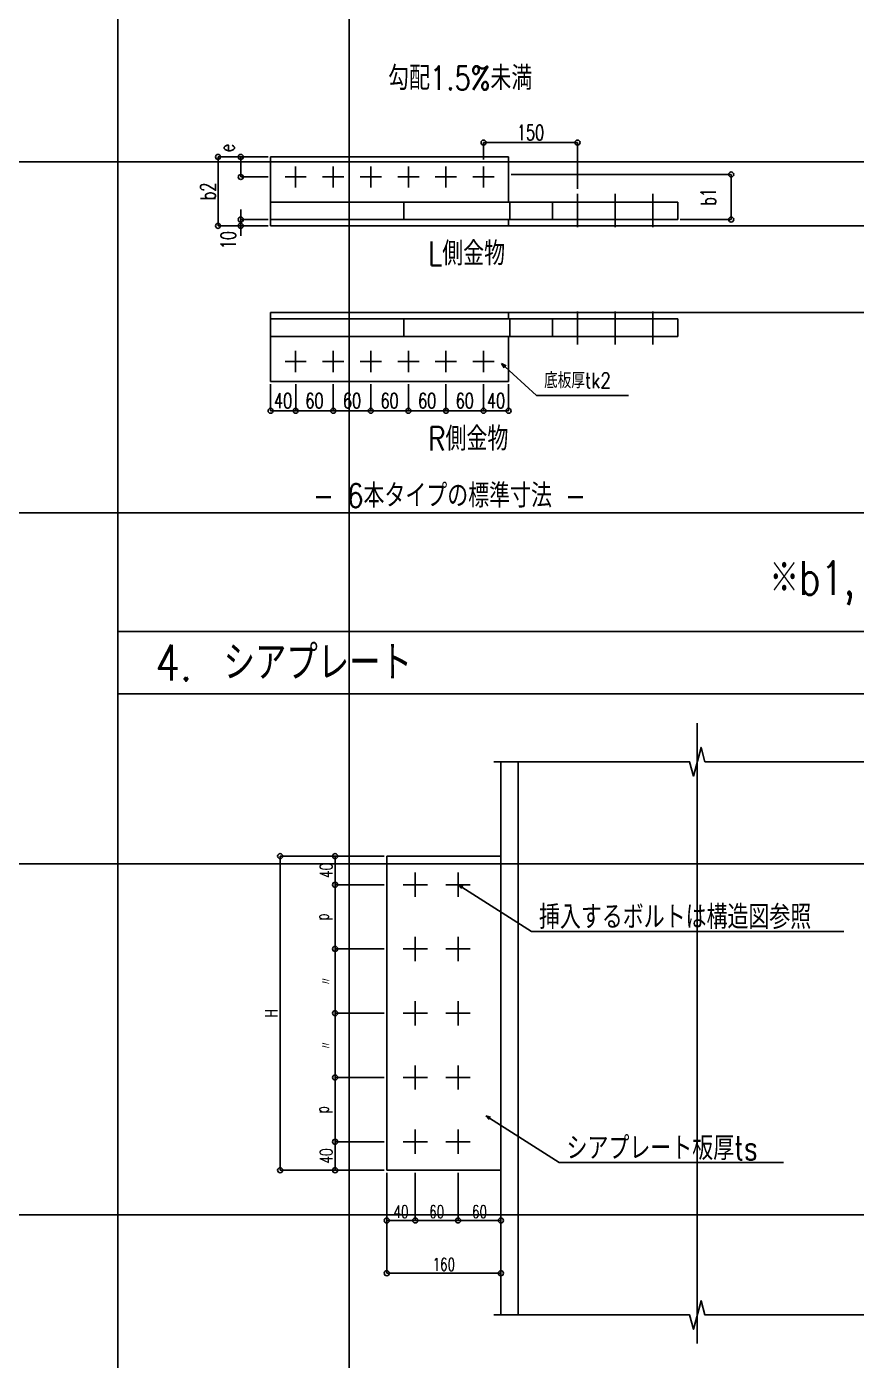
# Model space of a CAD drawing. Extents: x -668440 to 1010955, y -1678500 to 210463.
# Drawn here: x 352824 to 384144, y -102990 to -52649 of the extents above; entities that cross this region are included whole.
import ezdxf
from ezdxf.enums import TextEntityAlignment as Align

# ---------------------------------------------------------------- set-up
doc = ezdxf.new("R2010")
doc.units = 0
doc.header["$MEASUREMENT"] = 0
doc.layers.get('0').update_dxf_attribs({"color": 3, "linetype": 'CONTINUOUS'})
doc.layers.get('Defpoints').update_dxf_attribs({"color": 251, "linetype": 'CONTINUOUS'})
doc.layers.add('99_レイアウト枠', color=251, linetype='CONTINUOUS', plot=False)
doc.layers.add('s小梁', color=7, linetype='CONTINUOUS')
doc.layers.add('注記', color=3, linetype='CONTINUOUS')
doc.styles.add('S000', font='simplex.shx', dxfattribs={"width": 0.7, "bigfont": 'extfont2.shx'})
doc.styles.add('S020', font='simplex.shx', dxfattribs={"width": 0.8, "height": 100, "bigfont": 'extfont2.shx'})
doc.dimstyles.new('S030', dxfattribs={"dimscale": 30, "dimtxt": 2.5, "dimasz": 1, "dimexe": 0, "dimexo": 0.5, "dimgap": 0.5, "dimtad": 1, "dimdec": 0, "dimzin": 0, "dimdsep": 46, "dimtxsty": 'S000', "dimblk": 'ORIGIN', "dimcen": 1, "dimclrd": 256, "dimclre": 256, "dimclrt": 6, "dimadec": 0, "dimazin": 0, "dimtfac": 1, "dimtdec": 0, "dimtix": 1, "dimtmove": 2, "dimatfit": 3, "dimldrblk": 'OPEN30', "dimfxl": 1, "dimtolj": 1, "dimtzin": 0, "dimlwd": -1, "dimlwe": -1, "dimarcsym": 0})

# ---------------------------------------------------------------- blocks, each defined once
blk = doc.blocks.new('_ORIGIN')
at = {"color": 0, "linetype": 'ByBlock', "lineweight": -2}
blk.add_line((0, 0), (-1, 0), dxfattribs=at)
blk.add_circle((0, 0), 0.5, dxfattribs=at)
blk = doc.blocks.new('*D9010')
at = {"layer": 'Defpoints', "color": 0}
for p in [(786785.2, 4581.2), (786606.4, 4543.7), (786785.2, 4543.7)]:
    blk.add_point(p, dxfattribs=at)
at = {"layer": '注記'}
for p, q in [((786606.4, 4611.2), (786606.4, 4641.2)), ((786770.2, 4581.2), (786606.4, 4581.2)), ((786606.4, 4581.2), (786606.4, 4543.7)), ((786770.2, 4543.7), (786606.4, 4543.7)), ((786606.4, 4513.7), (786606.4, 4483.7))]:
    blk.add_line(p, q, dxfattribs=at)
at = {"layer": '注記', "linetype": 'ByBlock', "xscale": 30, "yscale": 30, "zscale": 30}
for p, rotation in [((786606.4, 4581.2), 270), ((786606.4, 4543.7), 90)]:
    blk.add_blockref('_ORIGIN', p, dxfattribs=dict(at, rotation=rotation))
at = {"layer": '注記', "insert": (786531.9, 4458.9), "char_height": 90, "attachment_point": 5, "rotation": 90, "style": 'S000'}
blk.add_mtext('\\A1;10', dxfattribs=at)
blk = doc.blocks.new('_Open30')
at = {"color": 0, "linetype": 'ByBlock', "lineweight": -2}
for p, q in [((-1, 0.27), (0, 0)), ((0, 0), (-1, -0.27)), ((0, 0), (-1, 0))]:
    blk.add_line(p, q, dxfattribs=at)
blk = doc.blocks.new('*D9011')
at = {"layer": 'Defpoints', "color": 0}
for p in [(786470.7, 4955.8), (786785.2, 4955.8), (786785.2, 4543.7)]:
    blk.add_point(p, dxfattribs=at)
at = {"layer": '注記'}
for p, q in [((786770.2, 4955.8), (786470.7, 4955.8)), ((786470.7, 4573.7), (786470.7, 4925.8)), ((786770.2, 4543.7), (786470.7, 4543.7))]:
    blk.add_line(p, q, dxfattribs=at)
at = {"layer": '注記', "linetype": 'ByBlock', "xscale": 30, "yscale": 30, "zscale": 30}
for p, rotation in [((786470.7, 4955.8), 90), ((786470.7, 4543.7), 270)]:
    blk.add_blockref('_ORIGIN', p, dxfattribs=dict(at, rotation=rotation))
at = {"layer": '注記', "insert": (786410.7, 4749.8), "char_height": 90, "attachment_point": 5, "rotation": 90, "style": 'S000'}
blk.add_mtext('\\A1;b2', dxfattribs=at)
blk = doc.blocks.new('*D9012')
at = {"layer": 'Defpoints', "color": 0}
for p in [(786785.2, 4955.8), (786606.4, 4835.9), (786785.2, 4835.9)]:
    blk.add_point(p, dxfattribs=at)
at = {"layer": '注記'}
for p, q in [((786770.2, 4955.8), (786606.4, 4955.8)), ((786606.4, 4925.8), (786606.4, 4865.9)), ((786770.2, 4835.9), (786606.4, 4835.9))]:
    blk.add_line(p, q, dxfattribs=at)
at = {"layer": '注記', "linetype": 'ByBlock', "xscale": 30, "yscale": 30, "zscale": 30}
for p, rotation in [((786606.4, 4955.8), 90), ((786606.4, 4835.9), 270)]:
    blk.add_blockref('_ORIGIN', p, dxfattribs=dict(at, rotation=rotation))
at = {"layer": '注記', "insert": (786523.4, 5009.3), "char_height": 90, "attachment_point": 5, "rotation": 90, "style": 'S000'}
blk.add_mtext('\\A1;e', dxfattribs=at)
blk = doc.blocks.new('*D9013')
at = {"layer": 'Defpoints', "color": 0}
for p in [(788208.6, 4850.9), (789539.7, 4850.9), (789219.9, 4581.2)]:
    blk.add_point(p, dxfattribs=at)
at = {"layer": '注記'}
for p, q in [((788223.6, 4850.9), (789539.7, 4850.9)), ((789539.7, 4611.2), (789539.7, 4820.9)), ((789234.9, 4581.2), (789539.7, 4581.2))]:
    blk.add_line(p, q, dxfattribs=at)
at = {"layer": '注記', "linetype": 'ByBlock', "xscale": 30, "yscale": 30, "zscale": 30}
for p, rotation in [((789539.7, 4850.9), 90), ((789539.7, 4581.2), 270)]:
    blk.add_blockref('_ORIGIN', p, dxfattribs=dict(at, rotation=rotation))
at = {"layer": '注記', "insert": (789403, 4716.6), "char_height": 90, "attachment_point": 5, "rotation": 90, "style": 'S000'}
blk.add_mtext('\\A1;b1', dxfattribs=at)
blk = doc.blocks.new('*D9014')
at = {"layer": 'Defpoints', "color": 0}
for p in [(788620.6, 5041.8), (788058.7, 4925.8), (788620.6, 4749.8)]:
    blk.add_point(p, dxfattribs=at)
at = {"layer": '注記'}
for p, q in [((788058.7, 4940.8), (788058.7, 5041.8)), ((788088.7, 5041.8), (788590.6, 5041.8)), ((788620.6, 4764.8), (788620.6, 5041.8))]:
    blk.add_line(p, q, dxfattribs=at)
at = {"layer": '注記', "linetype": 'ByBlock', "xscale": 30, "yscale": 30, "zscale": 30, "rotation": 180}
blk.add_blockref('_ORIGIN', (788058.7, 5041.8), dxfattribs=at)
at = {"layer": '注記', "linetype": 'ByBlock', "xscale": 30, "yscale": 30, "zscale": 30}
blk.add_blockref('_ORIGIN', (788620.6, 5041.8), dxfattribs=at)
at = {"layer": '注記', "insert": (788339.7, 5101.8), "char_height": 90, "attachment_point": 5, "style": 'S000'}
blk.add_mtext('\\A1;150', dxfattribs=at)
blk = doc.blocks.new('*D9015')
at = {"layer": 'Defpoints', "color": 0}
for p in [(788058.7, 3612.7), (788208.6, 3612.7), (788208.6, 3437.8)]:
    blk.add_point(p, dxfattribs=at)
at = {"layer": '注記'}
for p, q in [((788058.7, 3597.7), (788058.7, 3437.8)), ((788208.6, 3597.7), (788208.6, 3437.8)), ((788088.7, 3437.8), (788178.6, 3437.8))]:
    blk.add_line(p, q, dxfattribs=at)
at = {"layer": '注記', "linetype": 'ByBlock', "xscale": 30, "yscale": 30, "zscale": 30, "rotation": 180}
blk.add_blockref('_ORIGIN', (788058.7, 3437.8), dxfattribs=at)
at = {"layer": '注記', "linetype": 'ByBlock', "xscale": 30, "yscale": 30, "zscale": 30}
blk.add_blockref('_ORIGIN', (788208.6, 3437.8), dxfattribs=at)
at = {"layer": '注記', "insert": (788133.7, 3497.8), "char_height": 90, "attachment_point": 5, "style": 'S000'}
blk.add_mtext('\\A1;40', dxfattribs=at)
blk = doc.blocks.new('*D9016')
at = {"layer": 'Defpoints', "color": 0}
for p in [(787834, 3612.7), (788058.7, 3612.7), (788058.7, 3437.8)]:
    blk.add_point(p, dxfattribs=at)
at = {"layer": '注記'}
for p, q in [((787834, 3597.7), (787834, 3437.8)), ((788058.7, 3597.7), (788058.7, 3437.8)), ((787864, 3437.8), (788028.7, 3437.8))]:
    blk.add_line(p, q, dxfattribs=at)
at = {"layer": '注記', "linetype": 'ByBlock', "xscale": 30, "yscale": 30, "zscale": 30, "rotation": 180}
blk.add_blockref('_ORIGIN', (787834, 3437.8), dxfattribs=at)
at = {"layer": '注記', "linetype": 'ByBlock', "xscale": 30, "yscale": 30, "zscale": 30}
blk.add_blockref('_ORIGIN', (788058.7, 3437.8), dxfattribs=at)
at = {"layer": '注記', "insert": (787946.4, 3497.8), "char_height": 90, "attachment_point": 5, "style": 'S000'}
blk.add_mtext('\\A1;60', dxfattribs=at)
blk = doc.blocks.new('*D9017')
at = {"layer": 'Defpoints', "color": 0}
for p in [(787609.3, 3612.7), (787834, 3612.7), (787834, 3437.8)]:
    blk.add_point(p, dxfattribs=at)
at = {"layer": '注記'}
for p, q in [((787609.3, 3597.7), (787609.3, 3437.8)), ((787834, 3597.7), (787834, 3437.8)), ((787639.3, 3437.8), (787804, 3437.8))]:
    blk.add_line(p, q, dxfattribs=at)
at = {"layer": '注記', "linetype": 'ByBlock', "xscale": 30, "yscale": 30, "zscale": 30, "rotation": 180}
blk.add_blockref('_ORIGIN', (787609.3, 3437.8), dxfattribs=at)
at = {"layer": '注記', "linetype": 'ByBlock', "xscale": 30, "yscale": 30, "zscale": 30}
blk.add_blockref('_ORIGIN', (787834, 3437.8), dxfattribs=at)
at = {"layer": '注記', "insert": (787721.6, 3497.8), "char_height": 90, "attachment_point": 5, "style": 'S000'}
blk.add_mtext('\\A1;60', dxfattribs=at)
blk = doc.blocks.new('*D9018')
at = {"layer": 'Defpoints', "color": 0}
for p in [(787384.5, 3612.7), (787609.3, 3612.7), (787609.3, 3437.8)]:
    blk.add_point(p, dxfattribs=at)
at = {"layer": '注記'}
for p, q in [((787384.5, 3597.7), (787384.5, 3437.8)), ((787609.3, 3597.7), (787609.3, 3437.8)), ((787414.5, 3437.8), (787579.3, 3437.8))]:
    blk.add_line(p, q, dxfattribs=at)
at = {"layer": '注記', "linetype": 'ByBlock', "xscale": 30, "yscale": 30, "zscale": 30, "rotation": 180}
blk.add_blockref('_ORIGIN', (787384.5, 3437.8), dxfattribs=at)
at = {"layer": '注記', "linetype": 'ByBlock', "xscale": 30, "yscale": 30, "zscale": 30}
blk.add_blockref('_ORIGIN', (787609.3, 3437.8), dxfattribs=at)
at = {"layer": '注記', "insert": (787496.9, 3497.8), "char_height": 90, "attachment_point": 5, "style": 'S000'}
blk.add_mtext('\\A1;60', dxfattribs=at)
blk = doc.blocks.new('*D9019')
at = {"layer": 'Defpoints', "color": 0}
for p in [(787159.8, 3612.7), (787384.5, 3612.7), (787384.5, 3437.8)]:
    blk.add_point(p, dxfattribs=at)
at = {"layer": '注記'}
for p, q in [((787159.8, 3597.7), (787159.8, 3437.8)), ((787384.5, 3597.7), (787384.5, 3437.8)), ((787189.8, 3437.8), (787354.5, 3437.8))]:
    blk.add_line(p, q, dxfattribs=at)
at = {"layer": '注記', "linetype": 'ByBlock', "xscale": 30, "yscale": 30, "zscale": 30, "rotation": 180}
blk.add_blockref('_ORIGIN', (787159.8, 3437.8), dxfattribs=at)
at = {"layer": '注記', "linetype": 'ByBlock', "xscale": 30, "yscale": 30, "zscale": 30}
blk.add_blockref('_ORIGIN', (787384.5, 3437.8), dxfattribs=at)
at = {"layer": '注記', "insert": (787272.2, 3497.8), "char_height": 90, "attachment_point": 5, "style": 'S000'}
blk.add_mtext('\\A1;60', dxfattribs=at)
blk = doc.blocks.new('*D9020')
at = {"layer": 'Defpoints', "color": 0}
for p in [(786935.1, 3612.7), (787159.8, 3612.7), (787159.8, 3437.8)]:
    blk.add_point(p, dxfattribs=at)
at = {"layer": '注記'}
for p, q in [((786935.1, 3597.7), (786935.1, 3437.8)), ((787159.8, 3597.7), (787159.8, 3437.8)), ((786965.1, 3437.8), (787129.8, 3437.8))]:
    blk.add_line(p, q, dxfattribs=at)
at = {"layer": '注記', "linetype": 'ByBlock', "xscale": 30, "yscale": 30, "zscale": 30, "rotation": 180}
blk.add_blockref('_ORIGIN', (786935.1, 3437.8), dxfattribs=at)
at = {"layer": '注記', "linetype": 'ByBlock', "xscale": 30, "yscale": 30, "zscale": 30}
blk.add_blockref('_ORIGIN', (787159.8, 3437.8), dxfattribs=at)
at = {"layer": '注記', "insert": (787047.4, 3497.8), "char_height": 90, "attachment_point": 5, "style": 'S000'}
blk.add_mtext('\\A1;60', dxfattribs=at)
blk = doc.blocks.new('*D9021')
at = {"layer": 'Defpoints', "color": 0}
for p in [(786785.2, 3612.7), (786935.1, 3612.7), (786935.1, 3437.8)]:
    blk.add_point(p, dxfattribs=at)
at = {"layer": '注記'}
for p, q in [((786785.2, 3597.7), (786785.2, 3437.8)), ((786935.1, 3597.7), (786935.1, 3437.8)), ((786815.2, 3437.8), (786905.1, 3437.8))]:
    blk.add_line(p, q, dxfattribs=at)
at = {"layer": '注記', "linetype": 'ByBlock', "xscale": 30, "yscale": 30, "zscale": 30, "rotation": 180}
blk.add_blockref('_ORIGIN', (786785.2, 3437.8), dxfattribs=at)
at = {"layer": '注記', "linetype": 'ByBlock', "xscale": 30, "yscale": 30, "zscale": 30}
blk.add_blockref('_ORIGIN', (786935.1, 3437.8), dxfattribs=at)
at = {"layer": '注記', "insert": (786860.2, 3497.8), "char_height": 90, "attachment_point": 5, "style": 'S000'}
blk.add_mtext('\\A1;40', dxfattribs=at)
blk = doc.blocks.new('*D9023')
at = {"layer": 'Defpoints', "color": 0}
for p in [(787479.6, -1103.6), (787650.4, -1103.6), (787650.4, -1403.5)]:
    blk.add_point(p, dxfattribs=at)
at = {"layer": '注記'}
for p, q in [((787479.6, -1118.6), (787479.6, -1403.5)), ((787650.4, -1118.6), (787650.4, -1403.5)), ((787509.6, -1403.5), (787620.4, -1403.5))]:
    blk.add_line(p, q, dxfattribs=at)
at = {"layer": '注記', "linetype": 'ByBlock', "xscale": 30, "yscale": 30, "zscale": 30, "rotation": 180}
blk.add_blockref('_ORIGIN', (787479.6, -1403.5), dxfattribs=at)
at = {"layer": '注記', "linetype": 'ByBlock', "xscale": 30, "yscale": 30, "zscale": 30}
blk.add_blockref('_ORIGIN', (787650.4, -1403.5), dxfattribs=at)
at = {"layer": '注記', "insert": (787565, -1351), "char_height": 75, "attachment_point": 5, "style": 'S000'}
blk.add_mtext('\\A1;40', dxfattribs=at)
blk = doc.blocks.new('*D9024')
at = {"layer": 'Defpoints', "color": 0}
for p in [(787650.4, -1103.6), (787906.5, -1103.6), (787906.5, -1403.5)]:
    blk.add_point(p, dxfattribs=at)
at = {"layer": '注記'}
for p, q in [((787650.4, -1118.6), (787650.4, -1403.5)), ((787906.5, -1118.6), (787906.5, -1403.5)), ((787680.4, -1403.5), (787876.5, -1403.5))]:
    blk.add_line(p, q, dxfattribs=at)
at = {"layer": '注記', "linetype": 'ByBlock', "xscale": 30, "yscale": 30, "zscale": 30, "rotation": 180}
blk.add_blockref('_ORIGIN', (787650.4, -1403.5), dxfattribs=at)
at = {"layer": '注記', "linetype": 'ByBlock', "xscale": 30, "yscale": 30, "zscale": 30}
blk.add_blockref('_ORIGIN', (787906.5, -1403.5), dxfattribs=at)
at = {"layer": '注記', "insert": (787778.5, -1351), "char_height": 75, "attachment_point": 5, "style": 'S000'}
blk.add_mtext('\\A1;60', dxfattribs=at)
blk = doc.blocks.new('*D9025')
at = {"layer": 'Defpoints', "color": 0}
for p in [(787906.5, -1103.6), (788162.7, -1103.6), (788162.7, -1403.5)]:
    blk.add_point(p, dxfattribs=at)
at = {"layer": '注記'}
for p, q in [((787906.5, -1118.6), (787906.5, -1403.5)), ((788162.7, -1118.6), (788162.7, -1403.5)), ((787936.5, -1403.5), (788132.7, -1403.5))]:
    blk.add_line(p, q, dxfattribs=at)
at = {"layer": '注記', "linetype": 'ByBlock', "xscale": 30, "yscale": 30, "zscale": 30, "rotation": 180}
blk.add_blockref('_ORIGIN', (787906.5, -1403.5), dxfattribs=at)
at = {"layer": '注記', "linetype": 'ByBlock', "xscale": 30, "yscale": 30, "zscale": 30}
blk.add_blockref('_ORIGIN', (788162.7, -1403.5), dxfattribs=at)
at = {"layer": '注記', "insert": (788034.6, -1351), "char_height": 75, "attachment_point": 5, "style": 'S000'}
blk.add_mtext('\\A1;60', dxfattribs=at)
blk = doc.blocks.new('*D9026')
at = {"layer": 'Defpoints', "color": 0}
for p in [(787479.6, -1103.6), (788162.7, -1103.6), (788162.7, -1719.3)]:
    blk.add_point(p, dxfattribs=at)
at = {"layer": '注記'}
for p, q in [((787479.6, -1118.6), (787479.6, -1719.3)), ((788162.7, -1118.6), (788162.7, -1719.3)), ((787509.6, -1719.3), (788132.7, -1719.3))]:
    blk.add_line(p, q, dxfattribs=at)
at = {"layer": '注記', "linetype": 'ByBlock', "xscale": 30, "yscale": 30, "zscale": 30, "rotation": 180}
blk.add_blockref('_ORIGIN', (787479.6, -1719.3), dxfattribs=at)
at = {"layer": '注記', "linetype": 'ByBlock', "xscale": 30, "yscale": 30, "zscale": 30}
blk.add_blockref('_ORIGIN', (788162.7, -1719.3), dxfattribs=at)
at = {"layer": '注記', "insert": (787821.1, -1666.8), "char_height": 75, "attachment_point": 5, "style": 'S000'}
blk.add_mtext('\\A1;160', dxfattribs=at)
blk = doc.blocks.new('*D9027')
at = {"layer": 'Defpoints', "color": 0}
for p in [(787170.6, -932.9), (787479.6, -932.9), (787479.6, -1103.6)]:
    blk.add_point(p, dxfattribs=at)
at = {"layer": '注記'}
for p, q in [((787464.6, -932.9), (787170.6, -932.9)), ((787170.6, -1073.6), (787170.6, -962.9)), ((787464.6, -1103.6), (787170.6, -1103.6))]:
    blk.add_line(p, q, dxfattribs=at)
at = {"layer": '注記', "linetype": 'ByBlock', "xscale": 30, "yscale": 30, "zscale": 30}
for p, rotation in [((787170.6, -932.9), 90), ((787170.6, -1103.6), 270)]:
    blk.add_blockref('_ORIGIN', p, dxfattribs=dict(at, rotation=rotation))
at = {"layer": '注記', "insert": (787118.1, -1018.2), "char_height": 75, "attachment_point": 5, "rotation": 90, "style": 'S000'}
blk.add_mtext('\\A1;40', dxfattribs=at)
blk = doc.blocks.new('*D9028')
at = {"layer": 'Defpoints', "color": 0}
for p in [(787170.6, -548.6), (787479.6, -548.6), (787479.6, -932.9)]:
    blk.add_point(p, dxfattribs=at)
at = {"layer": '注記'}
for p, q in [((787464.6, -548.6), (787170.6, -548.6)), ((787170.6, -902.9), (787170.6, -578.6)), ((787464.6, -932.9), (787170.6, -932.9))]:
    blk.add_line(p, q, dxfattribs=at)
at = {"layer": '注記', "linetype": 'ByBlock', "xscale": 30, "yscale": 30, "zscale": 30}
for p, rotation in [((787170.6, -548.6), 90), ((787170.6, -932.9), 270)]:
    blk.add_blockref('_ORIGIN', p, dxfattribs=dict(at, rotation=rotation))
at = {"layer": '注記', "insert": (787105.6, -740.7), "char_height": 75, "attachment_point": 5, "rotation": 90, "style": 'S000'}
blk.add_mtext('\\A1;p', dxfattribs=at)
blk = doc.blocks.new('*D9029')
at = {"layer": 'Defpoints', "color": 0}
for p in [(787170.6, -164.4), (787479.6, -164.4), (787479.6, -548.6)]:
    blk.add_point(p, dxfattribs=at)
at = {"layer": '注記'}
for p, q in [((787464.6, -164.4), (787170.6, -164.4)), ((787170.6, -518.6), (787170.6, -194.4)), ((787464.6, -548.6), (787170.6, -548.6))]:
    blk.add_line(p, q, dxfattribs=at)
at = {"layer": '注記', "linetype": 'ByBlock', "xscale": 30, "yscale": 30, "zscale": 30}
for p, rotation in [((787170.6, -164.4), 90), ((787170.6, -548.6), 270)]:
    blk.add_blockref('_ORIGIN', p, dxfattribs=dict(at, rotation=rotation))
at = {"layer": '注記', "insert": (787118.1, -356.5), "char_height": 75, "attachment_point": 5, "rotation": 90, "style": 'S000'}
blk.add_mtext('\\A1;〃', dxfattribs=at)
blk = doc.blocks.new('*D9030')
at = {"layer": 'Defpoints', "color": 0}
for p in [(787170.6, 219.9), (787479.6, 219.9), (787479.6, -164.4)]:
    blk.add_point(p, dxfattribs=at)
at = {"layer": '注記'}
for p, q in [((787464.6, 219.9), (787170.6, 219.9)), ((787170.6, -134.4), (787170.6, 189.9)), ((787464.6, -164.4), (787170.6, -164.4))]:
    blk.add_line(p, q, dxfattribs=at)
at = {"layer": '注記', "linetype": 'ByBlock', "xscale": 30, "yscale": 30, "zscale": 30}
for p, rotation in [((787170.6, 219.9), 90), ((787170.6, -164.4), 270)]:
    blk.add_blockref('_ORIGIN', p, dxfattribs=dict(at, rotation=rotation))
at = {"layer": '注記', "insert": (787118.1, 27.7), "char_height": 75, "attachment_point": 5, "rotation": 90, "style": 'S000'}
blk.add_mtext('\\A1;〃', dxfattribs=at)
blk = doc.blocks.new('*D9031')
at = {"layer": 'Defpoints', "color": 0}
for p in [(787170.6, 604.1), (787479.6, 604.1), (787479.6, 219.9)]:
    blk.add_point(p, dxfattribs=at)
at = {"layer": '注記'}
for p, q in [((787464.6, 604.1), (787170.6, 604.1)), ((787170.6, 249.9), (787170.6, 574.1)), ((787464.6, 219.9), (787170.6, 219.9))]:
    blk.add_line(p, q, dxfattribs=at)
at = {"layer": '注記', "linetype": 'ByBlock', "xscale": 30, "yscale": 30, "zscale": 30}
for p, rotation in [((787170.6, 604.1), 90), ((787170.6, 219.9), 270)]:
    blk.add_blockref('_ORIGIN', p, dxfattribs=dict(at, rotation=rotation))
at = {"layer": '注記', "insert": (787105.6, 412), "char_height": 75, "attachment_point": 5, "rotation": 90, "style": 'S000'}
blk.add_mtext('\\A1;p', dxfattribs=at)
blk = doc.blocks.new('*D9032')
at = {"layer": 'Defpoints', "color": 0}
for p in [(787170.6, 774.9), (787479.6, 774.9), (787479.6, 604.1)]:
    blk.add_point(p, dxfattribs=at)
at = {"layer": '注記'}
for p, q in [((787464.6, 774.9), (787170.6, 774.9)), ((787170.6, 634.1), (787170.6, 744.9)), ((787464.6, 604.1), (787170.6, 604.1))]:
    blk.add_line(p, q, dxfattribs=at)
at = {"layer": '注記', "linetype": 'ByBlock', "xscale": 30, "yscale": 30, "zscale": 30}
for p, rotation in [((787170.6, 774.9), 90), ((787170.6, 604.1), 270)]:
    blk.add_blockref('_ORIGIN', p, dxfattribs=dict(at, rotation=rotation))
at = {"layer": '注記', "insert": (787118.1, 689.5), "char_height": 75, "attachment_point": 5, "rotation": 90, "style": 'S000'}
blk.add_mtext('\\A1;40', dxfattribs=at)
blk = doc.blocks.new('*D9033')
at = {"layer": 'Defpoints', "color": 0}
for p in [(786842.3, 774.9), (787479.6, 774.9), (787479.6, -1103.6)]:
    blk.add_point(p, dxfattribs=at)
at = {"layer": '注記'}
for p, q in [((787464.6, 774.9), (786842.3, 774.9)), ((786842.3, -1073.6), (786842.3, 744.9)), ((787464.6, -1103.6), (786842.3, -1103.6))]:
    blk.add_line(p, q, dxfattribs=at)
at = {"layer": '注記', "linetype": 'ByBlock', "xscale": 30, "yscale": 30, "zscale": 30}
for p, rotation in [((786842.3, 774.9), 90), ((786842.3, -1103.6), 270)]:
    blk.add_blockref('_ORIGIN', p, dxfattribs=dict(at, rotation=rotation))
at = {"layer": '注記', "insert": (786789.8, -164.4), "char_height": 75, "attachment_point": 5, "rotation": 90, "style": 'S000'}
blk.add_mtext('\\A1;H', dxfattribs=at)
blk = doc.blocks.new('ウェブクランプ工法設計指針')
at = {"layer": 'Defpoints'}
for p, q in [((788208.56693, 4543.74374), (792858.47634, 4543.74374)), ((788208.56693, 4024.74849), (792808.13598, 4024.74849))]:
    blk.add_line(p, q, dxfattribs=at)
at = {"layer": '注記'}
for p, q in [((785871.27376, -7600), (785871.27376, 11813.3201)), ((786785.23923, 4543.74374), (786785.23923, 4955.75966)), ((786785.23923, 4955.75966), (788208.56693, 4955.75966)), ((788208.56693, 4686.07651), (788208.56693, 4955.75966)), ((786935.0632, 4899.57567), (786935.0632, 4772.2253)), ((787159.79915, 4899.57567), (787159.79915, 4772.2253)), ((787384.5351, 4899.57567), (787384.5351, 4772.2253)), ((787609.27105, 4899.57567), (787609.27105, 4772.2253)), ((787834.00701, 4899.57567), (787834.00701, 4772.2253)), ((788058.74296, 4899.57567), (788058.74296, 4772.2253)), ((786998.73838, 4835.90048), (786871.38801, 4835.90048)), ((787223.47434, 4835.90048), (787096.12396, 4835.90048)), ((787448.21029, 4835.90048), (787320.85991, 4835.90048)), ((787672.94624, 4835.90048), (787545.59587, 4835.90048)), ((787897.68219, 4835.90048), (787770.33182, 4835.90048)), ((788122.41814, 4835.90048), (787995.06777, 4835.90048)), ((788620.58284, 4734.7693), (788620.58284, 4536.25255)), ((788845.31879, 4734.7693), (788845.31879, 4536.25255)), ((789070.05474, 4734.7693), (789070.05474, 4536.25255)), ((786785.23923, 4686.07651), (789219.87871, 4686.07651)), ((787581.19857, 4581.19974), (787581.19857, 4686.07651)), ((788216.05812, 4581.19974), (788216.05812, 4686.07651)), ((788470.75887, 4581.19974), (788470.75887, 4686.07651)), ((789219.87871, 4581.19974), (789219.87871, 4686.07651)), ((789219.87871, 4581.19974), (786785.23923, 4581.19974)), ((788208.56693, 4543.74374), (788208.56693, 4581.19974)), ((788208.56693, 4543.74374), (786785.23923, 4543.74374)), ((786785.23923, 3612.73257), (786785.23923, 4024.74849)), ((788208.56693, 4024.74849), (786785.23923, 4024.74849)), ((788208.56693, 4024.74849), (788208.56693, 3987.29249)), ((788620.58284, 3833.72293), (788620.58284, 4032.23969)), ((788845.31879, 3833.72293), (788845.31879, 4032.23969)), ((789070.05474, 3833.72293), (789070.05474, 4032.23969)), ((789219.87871, 3987.29249), (786785.23923, 3987.29249)), ((787581.19857, 3882.41572), (787581.19857, 3987.29249)), ((788216.05812, 3987.29249), (788216.05812, 3882.41572)), ((788470.75887, 3987.29249), (788470.75887, 3882.41572)), ((789219.87871, 3987.29249), (789219.87871, 3882.41572)), ((786785.23923, 3882.41572), (789219.87871, 3882.41572)), ((788208.56693, 3882.41572), (788208.56693, 3612.73257)), ((786935.0632, 3668.91656), (786935.0632, 3796.26694)), ((787159.79915, 3668.91656), (787159.79915, 3796.26694)), ((787384.5351, 3668.91656), (787384.5351, 3796.26694)), ((787609.27105, 3668.91656), (787609.27105, 3796.26694)), ((787834.00701, 3668.91656), (787834.00701, 3796.26694)), ((788058.74296, 3668.91656), (788058.74296, 3796.26694)), ((786998.73838, 3732.59175), (786871.38801, 3732.59175)), ((787223.47434, 3732.59175), (787096.12396, 3732.59175)), ((787448.21029, 3732.59175), (787320.85991, 3732.59175)), ((787672.94624, 3732.59175), (787545.59587, 3732.59175)), ((787897.68219, 3732.59175), (787770.33182, 3732.59175)), ((788122.41814, 3732.59175), (787995.06777, 3732.59175)), ((788208.56693, 3612.73257), (786785.23923, 3612.73257)), ((793470.62776, 2117.16958), (785871.27376, 2117.16958)), ((793470.62776, 2117.16958), (785871.27376, 2117.16958)), ((793470.62776, 1745.97482), (785871.27376, 1745.97482)), ((789336.74615, -2139.52364), (789336.74615, 1570.46827)), ((788162.68865, -1968.75164), (788162.68865, 1339.27592)), ((788265.15185, -1968.75164), (788265.15185, 1339.27592)), ((788162.68865, 774.86542), (787479.60065, 774.86542)), ((787479.60065, 774.86542), (787479.60065, -1103.62658)), ((788162.68865, 774.86542), (787479.60065, 774.86542)), ((788162.68865, -1103.62658), (788162.68865, 774.86542)), ((787650.37265, 676.67152), (787650.37265, 531.51532)), ((787906.53065, 676.67152), (787906.53065, 531.51532)), ((787722.95075, 604.09342), (787577.79455, 604.09342)), ((787979.10875, 604.09342), (787833.95255, 604.09342)), ((787650.37265, 147.27832), (787650.37265, 292.43452)), ((787906.53065, 147.27832), (787906.53065, 292.43452)), ((787722.95075, 219.85642), (787577.79455, 219.85642)), ((787979.10875, 219.85642), (787833.95255, 219.85642)), ((787650.37265, -91.80248), (787650.37265, -236.95868)), ((787906.53065, -91.80248), (787906.53065, -236.95868)), ((787722.95075, -164.38058), (787577.79455, -164.38058)), ((787979.10875, -164.38058), (787833.95255, -164.38058)), ((787650.37265, -476.03948), (787650.37265, -621.19568)), ((787906.53065, -476.03948), (787906.53065, -621.19568)), ((787722.95075, -548.61758), (787577.79455, -548.61758)), ((787979.10875, -548.61758), (787833.95255, -548.61758)), ((787650.37265, -1005.43268), (787650.37265, -860.27648)), ((787906.53065, -1005.43268), (787906.53065, -860.27648)), ((787722.95075, -932.85458), (787577.79455, -932.85458)), ((787979.10875, -932.85458), (787833.95255, -932.85458)), ((788162.68865, -1103.62658), (787479.60065, -1103.62658)), ((788162.68865, -1134.8445), (788162.68865, -1489.63588)), ((788162.68865, -1134.8445), (788162.68865, -1260.63256))]:
    blk.add_line(p, q, dxfattribs=at)
for points in [[(790553.49665, 1339.27592), (789382.50437, 1339.27592), (789359.62526, 1424.66192), (789313.86704, 1253.88992), (789290.98793, 1339.27592), (788119.99565, 1339.27592)], [(790553.49665, -1966.99382), (789382.50437, -1968.75164), (789359.62526, -1883.36564), (789313.86704, -2054.13764), (789290.98793, -1968.75164), (788119.99565, -1968.75164)]]:
    blk.add_lwpolyline(points, dxfattribs=at)
at = {"layer": '注記', "style": 'S020', "width": 0.8}
for s, height, p in [('勾配1.5%%%未満', 142.31, (787487.95977, 5499.09611)), ('L側金物', 142.31, (787728.78379, 4449.25245)), ('R側金物', 142.31, (787728.78379, 3341.98078)), ('- 6本タイプの標準寸法 -', 142.31, (787038.05408, 3001.79119)), ('※b1, b2, e, tk1, tk2 は上表参照', 200, (789768.41655, 2538.09524, 768.544))]:
    blk.add_text(s, height=height, dxfattribs=at).set_placement(p, align=Align.TOP_LEFT)
blk.add_text('4.\u3000シアプレート', height=213.465, dxfattribs=at).set_placement((786096.53307, 1931.5722), align=Align.MIDDLE_LEFT)
at = {"layer": '注記', "attachment_point": 4, "style": 'S020'}
for s, insert, char_height in [('底板厚tk2', (788420.85258, 3618.78745, 471.9455), 92.5015), ('挿入するボルトは構造図参照', (788390.28875, 410.33605, 233.3884), 142.31)]:
    blk.add_mtext(s, dxfattribs=dict(at, insert=insert, char_height=char_height))
at = {"layer": '注記', "insert": (788555.24585, -970.97043, 233.3884), "char_height": 142.31, "attachment_point": 4, "line_spacing_factor": 0.6, "style": 'S020'}
blk.add_mtext('{シアプレート板厚ts}', dxfattribs=at)
at = {"layer": '注記'}
for base, p1, p2, text, override, picture, middle in [((788620.58284, 5041.82786, -112.36798), (788058.74296, 4925.79486, 74.91198), (788620.58284, 4749.7517, -112.36798), '150', {"dimtxt": 3, "dimlfac": 1, "dimclrt": 256}, '*D9014', (788339.6629, 5101.82786, -112.36798)), ((786935.0632, 3437.84171, 119.85917), (786785.23923, 3612.73257, 119.85917), (786935.0632, 3612.73257, 119.85917), '40', {"dimtxt": 3, "dimlfac": 1, "dimclrt": 256}, '*D9021', (786860.15121, 3497.84171, 119.85917)), ((787159.79915, 3437.84171, 59.92959), (786935.0632, 3612.73257, 59.92959), (787159.79915, 3612.73257, 59.92959), '60', {"dimtxt": 3, "dimlfac": 1, "dimclrt": 256}, '*D9020', (787047.43117, 3497.84171, 59.92959)), ((787384.5351, 3437.84171, 59.92959), (787159.79915, 3612.73257, 59.92959), (787384.5351, 3612.73257, 59.92959), '60', {"dimtxt": 3, "dimlfac": 1, "dimclrt": 256}, '*D9019', (787272.16713, 3497.84171, 59.92959)), ((787609.27105, 3437.84171, 59.92959), (787384.5351, 3612.73257, 59.92959), (787609.27105, 3612.73257, 59.92959), '60', {"dimtxt": 3, "dimlfac": 1, "dimclrt": 256}, '*D9018', (787496.90308, 3497.84171, 59.92959)), ((787834.00701, 3437.84171, 59.92959), (787609.27105, 3612.73257, 59.92959), (787834.00701, 3612.73257, 59.92959), '60', {"dimtxt": 3, "dimlfac": 1, "dimclrt": 256}, '*D9017', (787721.63903, 3497.84171, 59.92959)), ((788058.74296, 3437.84171, 59.92959), (787834.00701, 3612.73257, 59.92959), (788058.74296, 3612.73257, 59.92959), '60', {"dimtxt": 3, "dimlfac": 1, "dimclrt": 256}, '*D9016', (787946.37498, 3497.84171, 59.92959)), ((788208.56693, 3437.84171, 59.92959), (788058.74296, 3612.73257, 59.92959), (788208.56693, 3612.73257, 59.92959), '40', {"dimtxt": 3, "dimlfac": 1, "dimclrt": 256}, '*D9015', (788133.65494, 3497.84171, 59.92959)), ((787650.37265, -1403.46615), (787479.60065, -1103.62658), (787650.37265, -1103.62658), '40', {"dimlfac": 1, "dimclrt": 256}, '*D9023', (787564.98665, -1350.96615)), ((788162.68865, -1719.30018), (787479.60065, -1103.62658), (788162.68865, -1103.62658), '160', {"dimlfac": 1, "dimclrt": 256}, '*D9026', (787821.14465, -1666.80018)), ((787906.53065, -1403.46615), (787650.37265, -1103.62658), (787906.53065, -1103.62658), '60', {"dimlfac": 1, "dimclrt": 256}, '*D9024', (787778.45165, -1350.96615)), ((788162.68865, -1403.46615), (787906.53065, -1103.62658), (788162.68865, -1103.62658), '60', {"dimlfac": 1, "dimclrt": 256}, '*D9025', (788034.60965, -1350.96615))]:
    dim = blk.add_linear_dim(base=base, p1=p1, p2=p2, text=text, dimstyle='S030', override=override, dxfattribs=at)
    dim.commit()
    dim.dimension.update_dxf_attribs({"geometry": picture, "text_midpoint": middle})
for base, p1, p2, text, picture, middle in [((786606.43878, 4835.90048, 471.9455), (786785.23923, 4955.75966, 0), (786785.23923, 4835.90048), 'e', '*D9012', (786523.38883, 5009.28624, 471.9455)), ((789539.73171, 4850.88288), (789219.87871, 4581.19974), (788208.56693, 4850.88288), 'b1', '*D9013', (789403.00322, 4716.57919)), ((786606.43878, 4543.74374, 471.9455), (786785.23923, 4581.19974, 0), (786785.23923, 4543.74374, 59.92959), '10', '*D9010', (786531.92743, 4458.90186, 471.9455))]:
    dim = blk.add_linear_dim(base=base, p1=p1, p2=p2, angle=90, text=text, dimstyle='S030', override={"dimtxt": 3, "dimlfac": 1, "dimclrt": 256}, dxfattribs=at)
    dim.commit()
    dim.dimension.update_dxf_attribs({"geometry": picture, "text_midpoint": middle, "dimtype": 160})
for base, p1, p2, text, override, picture, middle in [((786470.66314, 4955.75966), (786785.23923, 4543.74374, 471.9455), (786785.23923, 4955.75966), 'b2', {"dimtxt": 3, "dimlfac": 1, "dimclrt": 256}, '*D9011', (786410.66314, 4749.7517)), ((786842.25543, 774.86542), (787479.60065, -1103.62658), (787479.60065, 774.86542), 'H', {"dimlfac": 1, "dimclrt": 256}, '*D9033', (786789.75543, -164.38058)), ((787170.6127, 774.86542), (787479.60065, 604.09342), (787479.60065, 774.86542), '40', {"dimlfac": 1, "dimclrt": 256}, '*D9032', (787118.1127, 689.47942)), ((787170.6127, 604.09342), (787479.60065, 219.85642), (787479.60065, 604.09342), 'p', {"dimlfac": 1, "dimclrt": 256}, '*D9031', (787105.6127, 411.97492)), ((787170.6127, 219.85642), (787479.60065, -164.38058), (787479.60065, 219.85642), '〃', {"dimlfac": 1, "dimclrt": 256}, '*D9030', (787118.1127, 27.73792)), ((787170.6127, -164.38058), (787479.60065, -548.61758), (787479.60065, -164.38058), '〃', {"dimlfac": 1, "dimclrt": 256}, '*D9029', (787118.1127, -356.49908)), ((787170.6127, -548.61758), (787479.60065, -932.85458), (787479.60065, -548.61758), 'p', {"dimlfac": 1, "dimclrt": 256}, '*D9028', (787105.6127, -740.73608)), ((787170.6127, -932.85458), (787479.60065, -1103.62658), (787479.60065, -932.85458), '40', {"dimlfac": 1, "dimclrt": 256}, '*D9027', (787118.1127, -1018.24058))]:
    dim = blk.add_linear_dim(base=base, p1=p1, p2=p2, angle=90, text=text, dimstyle='S030', override=override, dxfattribs=at)
    dim.commit()
    dim.dimension.update_dxf_attribs({"geometry": picture, "text_midpoint": middle})
at = {"layer": '注記', "annotation_type": 0, "has_hookline": 1, "hookline_direction": 0}
for points, text_width in [([(788166.20232, 3720.78133, 471.9455), (788375.85258, 3528.78745, 471.9455), (788405.85258, 3528.78745, 471.9455)], 424.97832), ([(787906.53065, 604.09342, 233.3884), (788345.28875, 324.18105, 233.3884), (788375.28875, 324.18105, 233.3884)], 1743.77187), ([(788071.48775, -777.21306, 233.3884), (788510.24585, -1057.12543, 233.3884), (788540.24585, -1057.12543, 233.3884)], 1217.08933)]:
    blk.add_leader(points, dimstyle='S030', override={"dimfxl": 30, "dimarcsym": 2}, dxfattribs=dict(at, text_width=text_width))

msp = doc.modelspace()

# ---------------------------------------------------------------- linework, layer by layer
at = {"layer": '99_レイアウト枠'}
for p, q in [((365000, -137250), (365000, -4750)), ((305000, -57750), (504999.99991, -57750)), ((305000, -71000), (504999.99991, -71000)), ((305000, -84250), (504999.99991, -84250)), ((305000, -97500), (504999.99991, -97500))]:
    msp.add_line(p, q, dxfattribs=at)

# ---------------------------------------------------------------- block references
at = {"layer": 's小梁', "xscale": 6.312500000000052, "yscale": 6.312500000000052, "zscale": 6.312500000000052}
msp.add_blockref('ウェブクランプ工法設計指針', (-4604548.99347, -88850), dxfattribs=at)

doc.saveas('drawing.dxf')
